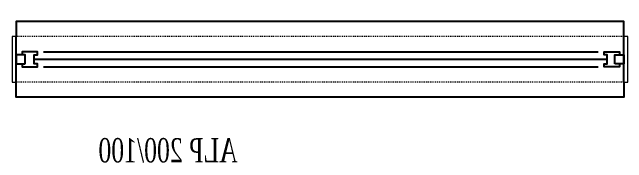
# Model space of a CAD drawing. Header units: inches. Extents: x -772 to 6765, y -813 to 4093.
# Drawn here: x 5443.7 to 5645.9, y 390.9 to 440.5 of the extents above; entities that cross this region are included whole.
import ezdxf
from ezdxf.enums import TextEntityAlignment as Align

# ---------------------------------------------------------------- set-up
doc = ezdxf.new("R2010")
doc.units = ezdxf.units.IN
doc.header["$MEASUREMENT"] = 0
doc.set_wipeout_variables(frame=1)
doc.linetypes.add('Dash', pattern=[0.6, 0.3, -0.3])
doc.linetypes.add('DOT2', pattern=[3.175, 0, -3.175])
for name, color, linetype in [('H_GAP_Cam', 153, 'Continuous'), ('H_GAP_Denizlik', 81, 'Continuous'), ('H_GAP_Gorunus1', 230, 'Continuous'), ('H_GAP_PencereDuvari', 252, 'Continuous'), ('H_GAP_PozKapi', 9, 'Continuous'), ('H_GAP_WipeoutKapi', 255, 'DOT2')]:
    doc.layers.add(name, color=color, linetype=linetype)
for name, color, linetype, lineweight in [('H_GAP_Kapi', 120, 'Continuous', 25), ('Sedef İnşaat_Beyaz Alçıpanel', 7, 'Continuous', 18), ('Sedef İnşaat_Beyaz Alçıpanel_İzdüşüm', 7, 'Dash', 18)]:
    doc.layers.add(name, color=color, linetype=linetype, lineweight=lineweight)
doc.styles.add('HG_POZ', font='times.ttf')

# ---------------------------------------------------------------- blocks, each defined once
blk = doc.blocks.new('*U117')
at = {"layer": 'H_GAP_PozKapi', "color": 20, "style": 'HG_POZ', "width": 0.7}
blk.add_attdef('KAPIPOZ', text='', height=15, dxfattribs=at).set_placement((50, -37.5), align=Align.MIDDLE)
at = {"ltscale": 40}
blk.add_wipeout([(0, 8), (200, 8), (200, -23), (0, -23)], dxfattribs=at).dxf.layer = 'H_GAP_WipeoutKapi'
for p, q in [((5.5, -5), (5.5, -5)), ((10.5, -5), (10.5, -5)), ((195, -5), (195, -5))]:
    blk.add_line(p, q)
for points in [[(3, -9), (3, -6), (0, -6), (0, -9)], [(197, -9), (197, -6), (200, -6), (200, -9)]]:
    blk.add_lwpolyline(points, close=True)
for points in [[(2, -9), (2, -10), (7, -10), (7, -9), (6, -9), (6, -6), (7, -6), (7, -5), (2, -5), (2, -6)], [(198.5, -9), (198.5, -10), (193.5, -10), (193.5, -9), (194.5, -9), (194.5, -6), (193.5, -6), (193.5, -5), (198.5, -5), (198.5, -6)]]:
    blk.add_lwpolyline(points)
at = {"layer": 'H_GAP_Cam'}
blk.add_line((6, -7.5), (194.5, -7.5), dxfattribs=at)
at = {"layer": 'H_GAP_Denizlik'}
for points in [[(200, 0), (200, 5), (0, 5), (0, 0)], [(200, -15), (200, -20), (0, -20), (0, -15)]]:
    blk.add_lwpolyline(points, dxfattribs=at)
at = {"layer": 'H_GAP_Gorunus1'}
for p, q in [((9, -5), (191.5, -5)), ((9, -10), (191.5, -10))]:
    blk.add_line(p, q, dxfattribs=at)
at = {"layer": 'H_GAP_PencereDuvari'}
for p, q in [((0, -15), (0, 0)), ((200, -15), (200, 0))]:
    blk.add_line(p, q, dxfattribs=at)

msp = doc.modelspace()

# ---------------------------------------------------------------- block references
at = {"layer": 'H_GAP_Kapi'}
ref = msp.add_blockref('*U117', (5444.965, 432.5), dxfattribs=at)
ref.add_attrib('KAPIPOZ', 'ALP 200/100', dxfattribs={"layer": 'H_GAP_PozKapi', "color": 20, "height": 8, "style": 'HG_POZ', "text_generation_flag": 2, "width": 0.7}).set_placement((5494.965, 395), align=Align.MIDDLE)

# ---------------------------------------------------------------- next in the draw order: linework, layer by layer
at = {"layer": 'Sedef İnşaat_Beyaz Alçıpanel'}
for points in [[(5444.964, 417.5), (5444.964, 432.5), (5443.714, 432.5), (5443.714, 417.5), (5444.964, 417.5)], [(5646.214, 417.5), (5646.214, 432.5), (5644.964, 432.5), (5644.964, 417.5), (5646.214, 417.5)]]:
    msp.add_lwpolyline(points, dxfattribs=at)
at = {"layer": 'Sedef İnşaat_Beyaz Alçıpanel_İzdüşüm'}
for points in [[(5644.964, 432.5), (5444.964, 432.5)], [(5644.964, 417.5), (5444.965, 417.5)]]:
    msp.add_lwpolyline(points, dxfattribs=at)

doc.saveas('drawing.dxf')
